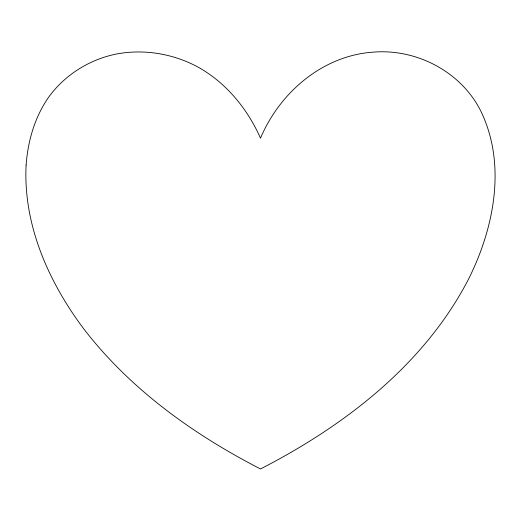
<?xml version="1.0" encoding="UTF-8"?>
<svg xmlns="http://www.w3.org/2000/svg" width="521" height="521" viewBox="0 0 521 521"><rect width="100%" height="100%" fill="white"/><g stroke="black" fill="none" stroke-linecap="round" stroke-linejoin="round"><path stroke-width="0.78" d="M26.109 165.092C23.061 224.636 48.544 281.887 83.634 328.712C130.042 389.122 193.239 434.364 260.5 468.959C344.602 425.742 424.166 364.739 468.451 279.308C494.11 228.113 506.816 164.441 480.707 110.888C460.961 71.546 416.259 48.407 372.795 52.172C322.408 55.76 279.653 92.66 260.5 138.182C247.273 108.375 225.528 81.895 196.56 66.304C171.956 53.442 143.21 48.811 115.896 54.125C89.482 59.589 65.314 74.64 49.241 96.372C34.927 116.437 27.906 140.703 26.109 165.092"/></g></svg>
